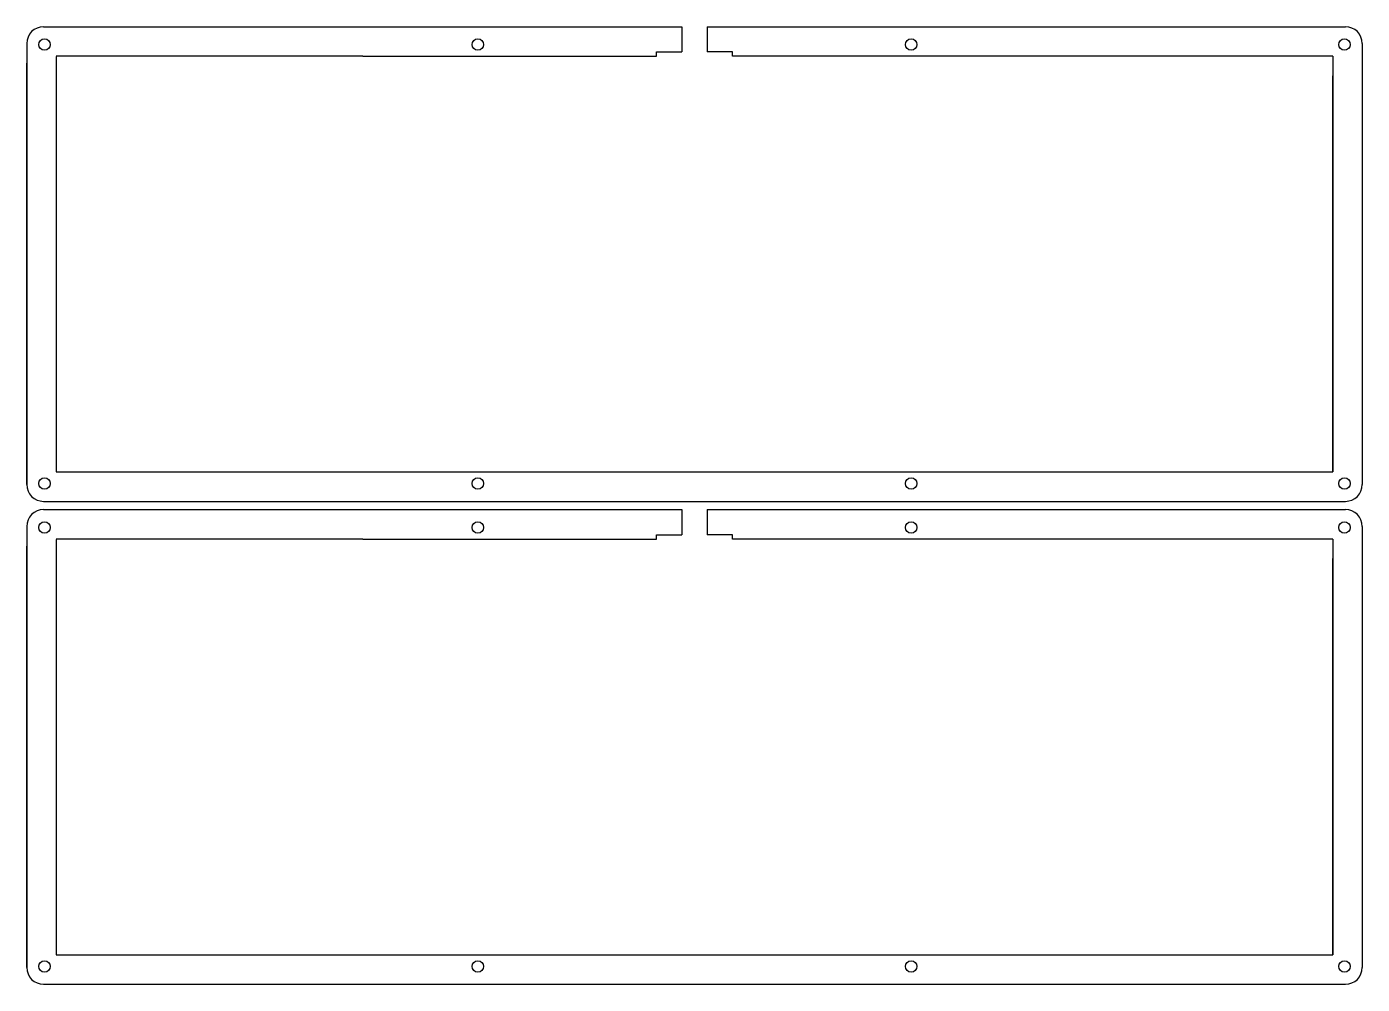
# Model space of a CAD drawing. Header units: millimetres. Extents: x 35 to 352, y 34 to 261.
import ezdxf

# ---------------------------------------------------------------- set-up
doc = ezdxf.new("R2010")
doc.units = ezdxf.units.MM
doc.layers.add('Layer_1', color=7, linetype='Continuous')

msp = doc.modelspace()

# ---------------------------------------------------------------- linework, layer by layer
for p, q in [((196.86, 260.83), (348.36, 260.83)), ((35.36, 256.83), (35.36, 252.25)), ((35.36, 256.83), (35.36, 152.2)), ((352.36, 256.83), (352.36, 252.25)), ((352.36, 256.83), (352.36, 152.2)), ((42.36, 253.77), (42.36, 155.2)), ((345.36, 253.83), (345.36, 248.94)), ((345.36, 253.83), (345.36, 155.2)), ((352.36, 252.25), (352.36, 252.2)), ((42.36, 206.77), (42.36, 202.2)), ((196.86, 146.23), (348.36, 146.23)), ((35.36, 142.23), (35.36, 137.65)), ((35.36, 142.23), (35.36, 37.6)), ((352.36, 142.23), (352.36, 137.65)), ((352.36, 142.23), (352.36, 37.6)), ((42.36, 139.17), (42.36, 40.6)), ((345.36, 139.23), (345.36, 134.33)), ((345.36, 139.23), (345.36, 40.6)), ((352.36, 137.65), (352.36, 137.6)), ((42.36, 92.17), (42.36, 87.6))]:
    msp.add_line(p, q)
at = {"layer": 'Layer_1'}
for p, q in [((39.36, 260.83), (190.86, 260.83)), ((35.36, 152.2), (35.36, 252.2)), ((352.36, 252.2), (352.36, 152.2)), ((39.36, 148.2), (348.36, 148.2)), ((39.36, 148.2), (348.36, 148.2)), ((39.36, 146.23), (190.86, 146.23)), ((35.36, 37.6), (35.36, 137.6)), ((352.36, 137.6), (352.36, 37.6)), ((39.36, 33.6), (348.36, 33.6)), ((39.36, 33.6), (348.36, 33.6))]:
    msp.add_line(p, q, dxfattribs=at)
at = {"layer": 'Layer_1', "linetype": 'ByBlock'}
for p, q in [((190.86, 260.83), (190.86, 254.83)), ((196.86, 260.83), (196.86, 254.83)), ((115.11, 253.83), (42.36, 253.83)), ((42.36, 253.77), (42.36, 206.77)), ((115.11, 253.83), (184.86, 253.83)), ((184.86, 253.83), (184.86, 254.83)), ((184.86, 254.83), (190.86, 254.83)), ((202.86, 254.83), (196.86, 254.83)), ((202.86, 253.83), (202.86, 254.83)), ((272.61, 253.83), (202.86, 253.83)), ((345.36, 253.83), (272.61, 253.83)), ((345.36, 155.2), (345.36, 249.2)), ((42.36, 202.2), (42.36, 155.2)), ((42.36, 155.2), (193.86, 155.2)), ((193.86, 155.2), (345.36, 155.2)), ((190.86, 146.23), (190.86, 140.23)), ((196.86, 146.23), (196.86, 140.23)), ((184.86, 140.23), (190.86, 140.23)), ((184.86, 139.23), (184.86, 140.23)), ((202.86, 140.23), (196.86, 140.23)), ((202.86, 139.23), (202.86, 140.23)), ((115.11, 139.23), (42.36, 139.23)), ((42.36, 139.17), (42.36, 92.17)), ((115.11, 139.23), (184.86, 139.23)), ((272.61, 139.23), (202.86, 139.23)), ((345.36, 139.23), (272.61, 139.23)), ((345.36, 40.6), (345.36, 134.6)), ((42.36, 87.6), (42.36, 40.6)), ((42.36, 40.6), (193.86, 40.6)), ((193.86, 40.6), (345.36, 40.6))]:
    msp.add_line(p, q, dxfattribs=at)
at = {"layer": 'Layer_1'}
for centre in [(39.59, 256.59), (142.43, 256.59), (245.28, 256.59), (348.12, 256.59), (39.59, 152.43), (142.44, 152.43), (245.28, 152.43), (348.13, 152.43), (39.59, 141.99), (142.43, 141.99), (245.28, 141.99), (348.12, 141.99), (39.59, 37.83), (142.44, 37.83), (245.28, 37.83), (348.13, 37.83)]:
    msp.add_circle(centre, 1.35, dxfattribs=at)
for centre, start, end in [((39.36, 256.83), 90, 180), ((348.36, 256.83), 0, 90), ((39.36, 152.2), 180, 270), ((348.36, 152.2), 270, 0), ((39.36, 142.23), 90, 180), ((348.36, 142.23), 0, 90), ((39.36, 37.6), 180, 270), ((348.36, 37.6), 270, 0)]:
    msp.add_arc(centre, 4, start, end, dxfattribs=at)

doc.saveas('drawing.dxf')
